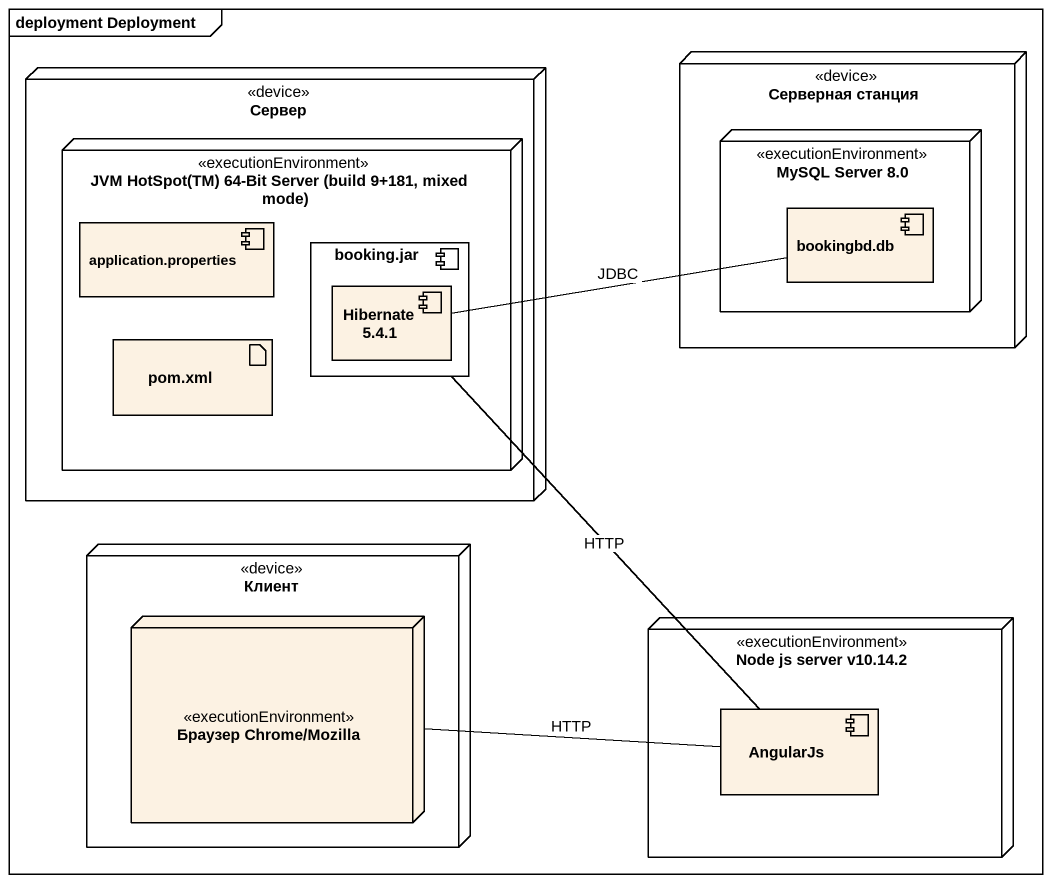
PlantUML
@startuml
mainframe deployment Deployment
node Сервер <<device>> {
  node "JVM HotSpot(TM) 64-Bit Server (build 9+181, mixed mode)" as JVM_HotSpot_TM_64_Bit <<executionEnvironment>> {
    component "application.properties" as application_properties
    component "booking.jar" as booking_jar {
      component "Hibernate 5.4.1" as Hibernate_5_4_1
    }
    artifact "pom.xml" as pom_xml
  }
}
node "Серверная станция" as Серверная_станция <<device>> {
  node "MySQL Server 8.0" as MySQL_Server_8_0 <<executionEnvironment>> {
    component "bookingbd.db" as bookingbd_db
  }
}
node Клиент <<device>> {
  node "Браузер Chrome/Mozilla" as Браузер_Chrome_Mozilla <<executionEnvironment>>
}
node "Node js server v10.14.2" as Node_js_server_v10_14_2 <<executionEnvironment>> {
  component AngularJs
}
Hibernate_5_4_1 -right- bookingbd_db : JDBC
Браузер_Chrome_Mozilla -right- AngularJs : HTTP
AngularJs -up- booking_jar : HTTP
@enduml
